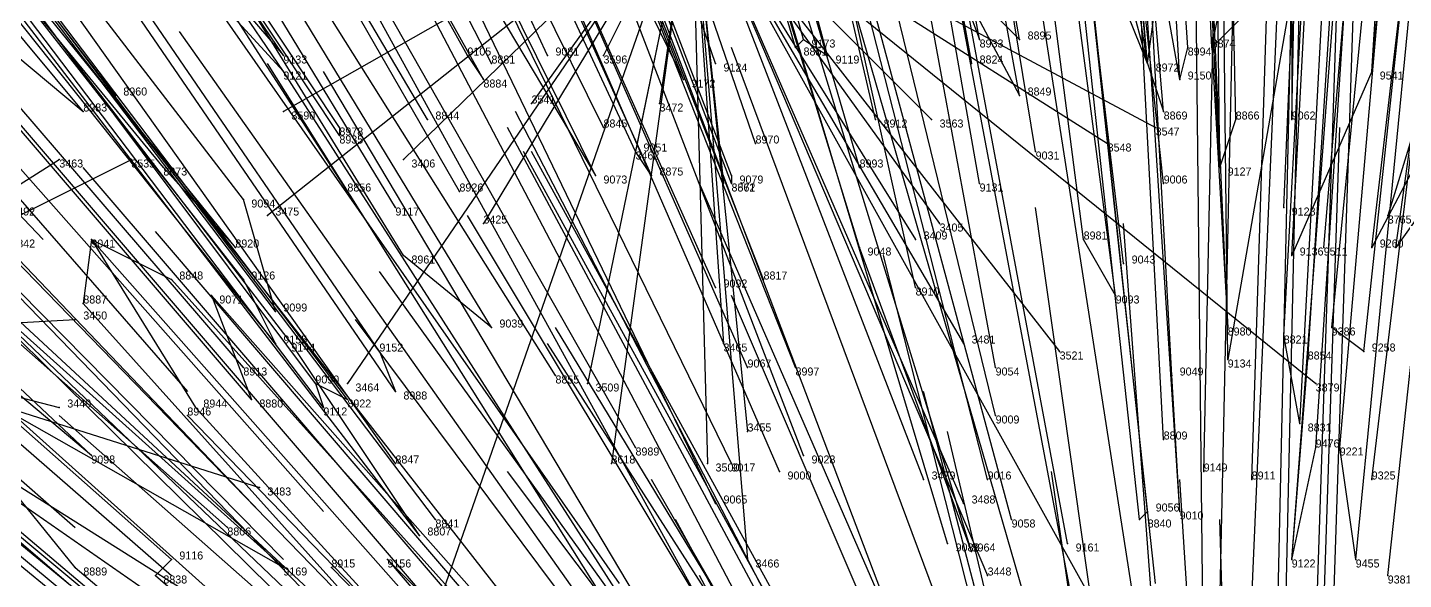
# Model space of a CAD drawing. Extents: x -0.5 to 0.59, y -0.5 to 0.59.
# Drawn here: x -0.155 to 0.017, y 0.1235 to 0.1925 of the extents above; entities that cross this region are included whole.
import ezdxf

# ---------------------------------------------------------------- set-up
doc = ezdxf.new("R2010")
doc.units = 0
for name, color, linetype in [('Facilities', 3, 'CONTINUOUS'), ('Facilities_lines', 3, 'CONTINUOUS'), ('Normals', 1, 'CONTINUOUS'), ('Source_points', 5, 'CONTINUOUS'), ('Text', 3, 'CONTINUOUS')]:
    doc.layers.add(name, color=color, linetype=linetype)

msp = doc.modelspace()

# ---------------------------------------------------------------- linework, layer by layer
at = {"layer": 'Facilities', "color": 3}
for p in [(-0.058, 0.191, -0.498), (-0.007, 0.19, -0.476), (-0.1, 0.189, -0.535), (-0.097, 0.188, -0.53), (-0.09, 0.189, -0.524), (-0.069, 0.188, -0.499), (-0.015, 0.188, -0.471), (-0.123, 0.187, -0.56), (-0.073, 0.186, -0.499), (-0.011, 0.186, -0.467), (0.013, 0.187, -0.468), (-0.144, 0.184, -0.584), (-0.105, 0.181, -0.524), (-0.049, 0.181, -0.468), (-0.116, 0.18, -0.535), (-0.083, 0.18, -0.496), (-0.064, 0.178, -0.473), (-0.029, 0.177, -0.449), (-0.138, 0.175, -0.557), (-0.077, 0.174, -0.476), (-0.067, 0.174, -0.465), (-0.051, 0.175, -0.457), (-0.006, 0.175, -0.437), (-0.115, 0.172, -0.518), (-0.101, 0.172, -0.499), (-0.036, 0.173, -0.441), (-0.013, 0.173, -0.434), (-0.109, 0.17, -0.505), (0.002, 0.17, -0.424), (-0.147, 0.166, -0.555), (0.007, 0.165, -0.412), (-0.018, 0.163, -0.411), (-0.069, 0.16, -0.436), (-0.063, 0.161, -0.433), (-0.044, 0.16, -0.414), (-0.132, 0.159, -0.516), (-0.019, 0.159, -0.399), (-0.124, 0.157, -0.5), (-0.097, 0.155, -0.457), (-0.124, 0.153, -0.493), (-0.111, 0.152, -0.471), (0.012, 0.152, -0.382), (-0.128, 0.15, -0.493), (-0.065, 0.15, -0.409), (-0.059, 0.15, -0.403), (-0.034, 0.15, -0.385), (-0.119, 0.148, -0.476), (-0.089, 0.149, -0.434), (-0.135, 0.144, -0.494), (-0.034, 0.144, -0.369), (0.004, 0.143, -0.357), (-0.013, 0.141, -0.355), (-0.079, 0.14, -0.401), (-0.147, 0.139, -0.506), (-0.109, 0.138, -0.441), (-0.067, 0.138, -0.383), (-0.058, 0.139, -0.375), (-0.061, 0.137, -0.374), (-0.035, 0.136, -0.351), (-0.008, 0.137, -0.344), (-0.002, 0.136, -0.341), (0.013, 0.136, -0.342), (-0.069, 0.133, -0.374), (-0.104, 0.131, -0.419), (-0.032, 0.131, -0.337), (-0.016, 0.131, -0.329), (-0.011, 0.132, -0.331), (-0.13, 0.13, -0.46), (-0.106, 0.129, -0.417), (-0.04, 0.128, -0.334), (-0.025, 0.128, -0.325), (-0.137, 0.126, -0.466), (-0.11, 0.126, -0.418), (-0.037, 0.127, -0.331), (0.003, 0.126, -0.315), (0.011, 0.126, -0.316), (-0.149, 0.125, -0.486), (-0.123, 0.125, -0.439), (-0.117, 0.125, -0.429), (0.015, 0.124, -0.311)]:
    msp.add_point(p, dxfattribs=at)
at = {"layer": 'Facilities_lines', "color": 3}
for p, q in [((0.042, 0.257, -1.25), (0.015, 0.169, -1.25)), ((0.013, 0.187, -0.468), (0.018, 0.239, -0.6)), ((-0.015, 0.188, -0.471), (-0.028, 0.236, -0.595)), ((-0.011, 0.186, -0.467), (-0.02, 0.237, -0.595)), ((-0.073, 0.186, -0.499), (-0.091, 0.223, -0.603)), ((-0.015, 0.188, -0.471), (-0.028, 0.22, -0.555)), ((-0.109, 0.216, -0.605), (-0.084, 0.174, -0.482)), ((-0.006, 0.175, -0.437), (-0.008, 0.216, -0.541)), ((-0.123, 0.187, -0.56), (-0.145, 0.211, -0.64)), ((-0.141, 0.21, -0.634), (-0.123, 0.189, -0.564)), ((-0.072, 0.211, -1.25), (-0.125, 0.169, -1.25)), ((-0.072, 0.211, -1.25), (-0.123, 0.182, -1.25)), ((-0.072, 0.211, -1.25), (-0.115, 0.148, -1.25)), ((-0.072, 0.211, -1.25), (-0.109, 0.105, -1.25)), ((-0.072, 0.211, -1.25), (-0.108, 0.176, -1.25)), ((-0.072, 0.211, -1.25), (-0.098, 0.168, -1.25)), ((-0.072, 0.211, -1.25), (-0.092, 0.183, -1.25)), ((-0.072, 0.211, -1.25), (-0.085, 0.148, -1.25)), ((-0.072, 0.211, -1.25), (-0.083, 0.189, -1.25)), ((-0.072, 0.211, -1.25), (-0.082, 0.138, -1.25)), ((-0.072, 0.211, -1.25), (-0.079, 0.177, -1.25)), ((-0.072, 0.211, -1.25), (-0.076, 0.183, -1.25)), ((-0.072, 0.211, -1.25), (-0.041, 0.168, -1.25)), ((-0.072, 0.211, -1.25), (-0.044, 0.166, -1.25)), ((-0.072, 0.211, -1.25), (-0.068, 0.153, -1.25)), ((-0.072, 0.211, -1.25), (-0.07, 0.138, -1.25)), ((-0.072, 0.211, -1.25), (-0.026, 0.152, -1.25)), ((-0.072, 0.211, -1.25), (-0.035, 0.124, -1.25)), ((-0.072, 0.211, -1.25), (-0.065, 0.142, -1.25)), ((-0.072, 0.211, -1.25), (-0.065, 0.126, -1.25)), ((-0.072, 0.211, -1.25), (-0.043, 0.136, -1.25)), ((-0.072, 0.211, -1.25), (-0.038, 0.153, -1.25)), ((-0.072, 0.211, -1.25), (-0.038, 0.133, -1.25)), ((-0.072, 0.211, -1.25), (-0.022, 0.121, -1.25)), ((-0.072, 0.211, -1.25), (-0.014, 0.18, -1.25)), ((-0.072, 0.211, -1.25), (-0.02, 0.178, -1.25)), ((-0.072, 0.211, -1.25), (-0.068, 0.173, -1.25)), ((-0.072, 0.211, -1.25), (-0.042, 0.181, -1.25)), ((-0.072, 0.211, -1.25), (0.006, 0.148, -1.25)), ((0.003, 0.21, -0.526), (0.003, 0.181, -0.454)), ((-0.015, 0.188, -0.471), (-0.018, 0.207, -0.52)), ((-0.015, 0.188, -0.471), (-0.013, 0.203, -0.507)), ((-0.039, 0.199, -0.508), (-0.037, 0.188, -0.479)), ((-0.039, 0.199, -0.508), (-0.031, 0.184, -0.468)), ((-0.039, 0.199, -0.508), (-0.031, 0.191, -0.484)), ((-0.039, 0.199, -0.508), (-0.036, 0.191, -0.485)), ((-0.015, 0.188, -0.471), (-0.016, 0.198, -0.497)), ((-0.166, 0.197, -0.643), (-0.148, 0.182, -0.588)), ((0.003, 0.197, -0.492), (-0.005, 0.151, -0.377)), ((-0.007, 0.19, -0.476), (-0.006, 0.195, -0.488)), ((-0.007, 0.19, -0.476), (-0.003, 0.194, -0.484)), ((-0.058, 0.191, -0.498), (-0.059, 0.19, -0.496)), ((-0.058, 0.191, -0.498), (-0.055, 0.189, -0.491)), ((-0.011, 0.186, -0.467), (-0.01, 0.19, -0.475)), ((-0.007, 0.19, -0.476), (-0.005, 0.155, -0.387)), ((-0.1, 0.189, -0.535), (-0.098, 0.186, -0.526)), ((-0.015, 0.188, -0.471), (-0.013, 0.182, -0.455)), ((0.013, 0.187, -0.468), (0.003, 0.164, -0.411)), ((0.023, 0.184, -0.464), (0.013, 0.165, -0.414)), ((-0.006, 0.175, -0.437), (-0.004, 0.181, -0.453)), ((-0.116, 0.18, -0.535), (-0.116, 0.179, -0.533)), ((-0.186, 0.154, -1.25), (-0.151, 0.176, -1.25)), ((-0.186, 0.154, -1.25), (-0.142, 0.176, -1.25)), ((-0.077, 0.174, -0.476), (-0.079, 0.177, -0.485)), ((-0.138, 0.175, -0.557), (-0.129, 0.165, -0.524)), ((-0.067, 0.174, -0.465), (-0.067, 0.173, -0.464)), ((0.021, 0.172, -0.432), (0.016, 0.165, -0.415)), ((-0.147, 0.139, -0.506), (-0.185, 0.171, -0.631)), ((-0.124, 0.157, -0.5), (-0.128, 0.171, -0.533)), ((-0.147, 0.166, -0.555), (-0.148, 0.158, -0.542)), ((-0.147, 0.166, -0.555), (-0.137, 0.161, -0.528)), ((-0.147, 0.166, -0.555), (-0.134, 0.145, -0.493)), ((-0.019, 0.159, -0.399), (-0.023, 0.166, -0.42)), ((-0.097, 0.155, -0.457), (-0.108, 0.164, -0.49)), ((-0.037, 0.127, -0.331), (-0.051, 0.165, -0.431)), ((-0.124, 0.153, -0.493), (-0.128, 0.161, -0.514)), ((-0.132, 0.159, -0.516), (-0.127, 0.146, -0.483)), ((-0.186, 0.154, -1.25), (-0.149, 0.156, -1.25)), ((0.012, 0.152, -0.382), (0.008, 0.155, -0.387)), ((-0.186, 0.154, -1.25), (-0.151, 0.145, -1.25)), ((-0.186, 0.154, -1.25), (-0.126, 0.135, -1.25)), ((-0.186, 0.154, -1.25), (-0.127, 0.113, -1.25)), ((-0.186, 0.154, -1.25), (-0.116, 0.11, -1.25)), ((-0.186, 0.154, -1.25), (-0.13, 0.106, -1.25)), ((0.004, 0.143, -0.357), (0.002, 0.154, -0.384)), ((-0.106, 0.129, -0.417), (-0.122, 0.153, -0.489)), ((-0.111, 0.152, -0.471), (-0.109, 0.147, -0.457)), ((0.003, 0.126, -0.315), (0.005, 0.151, -0.379)), ((-0.119, 0.148, -0.476), (-0.115, 0.146, -0.465)), ((-0.119, 0.148, -0.476), (-0.118, 0.145, -0.468)), ((-0.011, 0.132, -0.331), (-0.012, 0.149, -0.374)), ((-0.123, 0.125, -0.439), (-0.16, 0.146, -0.542)), ((-0.149, 0.125, -0.486), (-0.162, 0.141, -0.536)), ((0.003, 0.126, -0.315), (0.006, 0.14, -0.351)), ((0.011, 0.126, -0.316), (0.009, 0.14, -0.35)), ((-0.016, 0.131, -0.329), (-0.015, 0.132, -0.333)), ((-0.137, 0.126, -0.466), (-0.139, 0.124, -0.465)), ((-0.11, 0.126, -0.418), (-0.105, 0.121, -0.401))]:
    msp.add_line(p, q, dxfattribs=at)
at = {"layer": 'Normals', "color": 1}
for p, q in [((-0.036, 0.191, -0.485), (-0.053, 0.282, -0.448)), ((-0.031, 0.191, -0.484), (-0.047, 0.283, -0.447)), ((-0.01, 0.19, -0.475), (-0.016, 0.282, -0.437)), ((-0.007, 0.19, -0.476), (-0.011, 0.282, -0.438)), ((-0.059, 0.19, -0.496), (-0.085, 0.279, -0.459)), ((-0.058, 0.191, -0.498), (-0.083, 0.28, -0.461)), ((-0.037, 0.188, -0.479), (-0.055, 0.279, -0.442)), ((-0.015, 0.188, -0.471), (-0.023, 0.28, -0.433)), ((-0.011, 0.186, -0.467), (-0.016, 0.279, -0.429)), ((0.013, 0.187, -0.468), (0.019, 0.28, -0.432)), ((-0.055, 0.189, -0.491), (-0.079, 0.278, -0.455)), ((-0.031, 0.184, -0.468), (-0.048, 0.276, -0.43)), ((-0.069, 0.188, -0.499), (-0.099, 0.275, -0.462)), ((-0.013, 0.182, -0.455), (-0.021, 0.274, -0.417)), ((-0.004, 0.181, -0.453), (-0.006, 0.274, -0.416)), ((0.003, 0.181, -0.454), (0.005, 0.274, -0.417)), ((-0.09, 0.189, -0.524), (-0.129, 0.273, -0.486)), ((-0.073, 0.186, -0.499), (-0.107, 0.272, -0.462)), ((-0.1, 0.189, -0.535), (-0.145, 0.27, -0.497)), ((-0.097, 0.188, -0.53), (-0.139, 0.27, -0.491)), ((-0.049, 0.181, -0.468), (-0.07, 0.271, -0.43)), ((-0.098, 0.186, -0.526), (-0.143, 0.267, -0.487)), ((-0.029, 0.177, -0.449), (-0.044, 0.268, -0.41)), ((-0.006, 0.175, -0.437), (-0.007, 0.268, -0.4)), ((-0.123, 0.189, -0.564), (-0.175, 0.266, -0.527)), ((-0.064, 0.178, -0.473), (-0.094, 0.265, -0.434)), ((-0.013, 0.173, -0.434), (-0.023, 0.265, -0.396)), ((-0.123, 0.187, -0.56), (-0.175, 0.264, -0.523)), ((-0.051, 0.175, -0.457), (-0.077, 0.264, -0.419)), ((-0.036, 0.173, -0.441), (-0.052, 0.264, -0.403)), ((-0.083, 0.18, -0.496), (-0.124, 0.263, -0.456)), ((0.002, 0.17, -0.424), (0.006, 0.262, -0.387)), ((-0.105, 0.181, -0.524), (-0.152, 0.261, -0.485)), ((-0.079, 0.177, -0.485), (-0.118, 0.261, -0.446)), ((-0.067, 0.174, -0.465), (-0.1, 0.26, -0.427)), ((-0.144, 0.184, -0.584), (-0.201, 0.258, -0.548)), ((-0.077, 0.174, -0.476), (-0.115, 0.258, -0.438)), ((-0.067, 0.173, -0.464), (-0.1, 0.259, -0.426)), ((-0.023, 0.166, -0.42), (-0.035, 0.258, -0.382)), ((0.007, 0.165, -0.412), (0.015, 0.258, -0.376)), ((0.013, 0.165, -0.414), (0.024, 0.258, -0.378)), ((0.016, 0.165, -0.415), (0.029, 0.258, -0.379)), ((-0.116, 0.18, -0.535), (-0.167, 0.257, -0.497)), ((-0.084, 0.174, -0.482), (-0.125, 0.257, -0.444)), ((0.003, 0.164, -0.411), (0.008, 0.257, -0.374)), ((-0.116, 0.179, -0.533), (-0.167, 0.256, -0.495)), ((-0.018, 0.163, -0.411), (-0.029, 0.255, -0.372)), ((-0.148, 0.182, -0.588), (-0.208, 0.254, -0.551)), ((-0.051, 0.165, -0.431), (-0.078, 0.253, -0.393)), ((-0.101, 0.172, -0.499), (-0.147, 0.252, -0.461)), ((-0.115, 0.172, -0.518), (-0.165, 0.25, -0.48)), ((-0.044, 0.16, -0.414), (-0.064, 0.25, -0.376)), ((-0.019, 0.159, -0.399), (-0.031, 0.25, -0.361)), ((-0.109, 0.17, -0.505), (-0.157, 0.249, -0.467)), ((-0.063, 0.161, -0.433), (-0.097, 0.248, -0.396)), ((-0.138, 0.175, -0.557), (-0.197, 0.247, -0.521)), ((-0.005, 0.155, -0.387), (-0.009, 0.247, -0.349)), ((0.002, 0.154, -0.384), (0.007, 0.246, -0.347)), ((0.008, 0.155, -0.387), (0.017, 0.247, -0.35)), ((-0.069, 0.16, -0.436), (-0.107, 0.245, -0.398)), ((0.012, 0.152, -0.382), (0.022, 0.245, -0.345)), ((-0.128, 0.171, -0.533), (-0.184, 0.244, -0.496)), ((-0.005, 0.151, -0.377), (-0.006, 0.244, -0.34)), ((0.005, 0.151, -0.379), (0.011, 0.244, -0.341)), ((-0.108, 0.164, -0.49), (-0.156, 0.242, -0.452)), ((-0.034, 0.15, -0.385), (-0.051, 0.242, -0.348)), ((-0.012, 0.149, -0.374), (-0.017, 0.242, -0.337)), ((-0.129, 0.165, -0.524), (-0.188, 0.238, -0.488)), ((-0.059, 0.15, -0.403), (-0.093, 0.236, -0.364)), ((-0.128, 0.161, -0.514), (-0.185, 0.234, -0.478)), ((-0.097, 0.155, -0.457), (-0.145, 0.234, -0.419)), ((-0.065, 0.15, -0.409), (-0.102, 0.234, -0.37)), ((-0.034, 0.144, -0.369), (-0.056, 0.234, -0.332)), ((-0.013, 0.141, -0.355), (-0.018, 0.235, -0.32)), ((0.004, 0.143, -0.357), (0.009, 0.235, -0.319)), ((-0.217, 0.233, -0.796), (-0.153, 0.166, -0.834)), ((-0.124, 0.157, -0.5), (-0.18, 0.231, -0.463)), ((0.006, 0.14, -0.351), (0.012, 0.232, -0.312)), ((0.009, 0.14, -0.35), (0.017, 0.231, -0.311)), ((-0.008, 0.137, -0.344), (-0.006, 0.23, -0.306)), ((-0.002, 0.136, -0.341), (0.001, 0.229, -0.303)), ((-0.111, 0.152, -0.471), (-0.163, 0.228, -0.433)), ((-0.089, 0.149, -0.434), (-0.138, 0.227, -0.396)), ((0.013, 0.136, -0.342), (0.024, 0.228, -0.303)), ((-0.124, 0.153, -0.493), (-0.182, 0.226, -0.456)), ((-0.122, 0.153, -0.489), (-0.178, 0.226, -0.451)), ((-0.035, 0.136, -0.351), (-0.058, 0.226, -0.315)), ((-0.058, 0.139, -0.375), (-0.091, 0.225, -0.338)), ((-0.015, 0.132, -0.333), (-0.025, 0.225, -0.296)), ((-0.011, 0.132, -0.331), (-0.017, 0.224, -0.293)), ((-0.119, 0.148, -0.476), (-0.175, 0.223, -0.439)), ((-0.109, 0.147, -0.457), (-0.161, 0.223, -0.418)), ((-0.067, 0.138, -0.383), (-0.108, 0.222, -0.347)), ((-0.061, 0.137, -0.374), (-0.098, 0.222, -0.337)), ((-0.016, 0.131, -0.329), (-0.026, 0.223, -0.292)), ((-0.128, 0.15, -0.493), (-0.189, 0.221, -0.457)), ((-0.079, 0.14, -0.401), (-0.125, 0.221, -0.365)), ((-0.118, 0.145, -0.468), (-0.174, 0.219, -0.43)), ((-0.115, 0.146, -0.465), (-0.171, 0.22, -0.427)), ((-0.032, 0.131, -0.337), (-0.056, 0.22, -0.299)), ((-0.025, 0.128, -0.325), (-0.042, 0.219, -0.288)), ((-0.196, 0.217, -0.732), (-0.135, 0.147, -0.769)), ((0.003, 0.126, -0.315), (0.01, 0.218, -0.276)), ((0.011, 0.126, -0.316), (0.02, 0.218, -0.278)), ((-0.127, 0.146, -0.483), (-0.187, 0.216, -0.446)), ((-0.069, 0.133, -0.374), (-0.109, 0.216, -0.337)), ((-0.04, 0.128, -0.334), (-0.066, 0.215, -0.294)), ((-0.037, 0.127, -0.331), (-0.064, 0.215, -0.293)), ((-0.014, 0.123, -0.309), (-0.024, 0.215, -0.271)), ((0.015, 0.124, -0.311), (0.025, 0.216, -0.274)), ((-0.109, 0.138, -0.441), (-0.163, 0.214, -0.402)), ((-0.002, 0.121, -0.303), (0.002, 0.213, -0.263)), ((-0.03, 0.12, -0.309), (-0.056, 0.21, -0.273)), ((-0.006, 0.12, -0.3), (-0.004, 0.211, -0.259)), ((-0.104, 0.131, -0.419), (-0.16, 0.205, -0.38)), ((-0.016, 0.116, -0.292), (-0.03, 0.206, -0.251)), ((0.006, 0.115, -0.288), (0.009, 0.206, -0.246)), ((-0.147, 0.139, -0.506), (-0.215, 0.203, -0.469)), ((-0.046, 0.116, -0.313), (-0.079, 0.203, -0.275)), ((0.008, 0.113, -0.283), (0.011, 0.204, -0.242)), ((-0.106, 0.129, -0.417), (-0.162, 0.202, -0.378)), ((-0.179, 0.201, -0.674), (-0.118, 0.132, -0.712)), ((-0.008, 0.111, -0.278), (-0.009, 0.201, -0.235)), ((-0.19, 0.199, -0.688), (-0.126, 0.132, -0.725)), ((-0.081, 0.123, -0.368), (-0.134, 0.199, -0.331)), ((-0.07, 0.119, -0.345), (-0.114, 0.199, -0.304)), ((-0.064, 0.117, -0.335), (-0.107, 0.199, -0.295)), ((-0.022, 0.108, -0.275), (-0.039, 0.198, -0.234)), ((0.001, 0.107, -0.268), (0.003, 0.198, -0.226)), ((0.002, 0.108, -0.27), (0.004, 0.198, -0.227)), ((-0.219, 0.191, -0.727), (-0.149, 0.13, -0.764)), ((-0.13, 0.13, -0.46), (-0.2, 0.192, -0.424)), ((-0.188, 0.192, -0.672), (-0.123, 0.126, -0.71)), ((-0.105, 0.121, -0.401), (-0.165, 0.191, -0.362)), ((-0.083, 0.117, -0.358), (-0.136, 0.192, -0.32)), ((-0.092, 0.117, -0.371), (-0.149, 0.19, -0.334)), ((-0.035, 0.104, -0.274), (-0.067, 0.19, -0.234)), ((-0.137, 0.126, -0.466), (-0.207, 0.188, -0.429)), ((-0.076, 0.11, -0.334), (-0.125, 0.188, -0.295)), ((-0.083, 0.189, -1.25), (-0.083, 0.189, -1.15)), ((-0.123, 0.125, -0.439), (-0.192, 0.187, -0.401)), ((-0.073, 0.109, -0.328), (-0.123, 0.187, -0.289)), ((-0.071, 0.108, -0.324), (-0.118, 0.187, -0.284)), ((-0.207, 0.185, -0.694), (-0.137, 0.124, -0.731)), ((-0.12, 0.118, -0.421), (-0.186, 0.183, -0.383)), ((-0.092, 0.183, -1.25), (-0.092, 0.183, -1.15)), ((-0.076, 0.183, -1.25), (-0.076, 0.183, -1.15)), ((-0.123, 0.182, -1.25), (-0.123, 0.182, -1.15)), ((-0.052, 0.101, -0.283), (-0.094, 0.182, -0.243)), ((-0.042, 0.181, -1.25), (-0.042, 0.181, -1.15)), ((-0.051, 0.098, -0.277), (-0.095, 0.18, -0.239)), ((-0.014, 0.18, -1.25), (-0.014, 0.18, -1.15)), ((0.006, 0.088, -0.222), (0.009, 0.18, -0.181)), ((-0.215, 0.178, -0.699), (-0.144, 0.119, -0.735)), ((-0.02, 0.178, -1.25), (-0.02, 0.178, -1.15)), ((-0.151, 0.176, -1.25), (-0.151, 0.176, -1.15)), ((-0.142, 0.176, -1.25), (-0.142, 0.176, -1.15)), ((-0.108, 0.176, -1.25), (-0.108, 0.176, -1.15)), ((-0.048, 0.095, -0.267), (-0.093, 0.177, -0.23)), ((-0.047, 0.095, -0.266), (-0.092, 0.177, -0.23)), ((-0.079, 0.177, -1.25), (-0.079, 0.177, -1.15)), ((-0.088, 0.105, -0.342), (-0.148, 0.175, -0.304)), ((-0.034, 0.088, -0.236), (-0.071, 0.173, -0.199)), ((-0.068, 0.173, -1.25), (-0.068, 0.173, -1.15)), ((-0.205, 0.171, -0.666), (-0.134, 0.111, -0.704)), ((-0.125, 0.169, -1.25), (-0.125, 0.169, -1.15)), ((-0.052, 0.089, -0.259), (-0.1, 0.169, -0.223)), ((-0.016, 0.078, -0.198), (-0.029, 0.17, -0.163)), ((0.015, 0.169, -1.25), (0.015, 0.169, -1.15)), ((-0.208, 0.168, -0.668), (-0.136, 0.109, -0.705)), ((-0.079, 0.097, -0.313), (-0.139, 0.167, -0.274)), ((-0.098, 0.168, -1.25), (-0.098, 0.168, -1.15)), ((-0.041, 0.168, -1.25), (-0.041, 0.168, -1.15)), ((-0.011, 0.074, -0.187), (-0.018, 0.168, -0.153)), ((-0.099, 0.103, -0.357), (-0.167, 0.166, -0.32)), ((-0.163, 0.166, -0.581), (-0.098, 0.099, -0.617)), ((-0.147, 0.166, -0.555), (-0.085, 0.096, -0.591)), ((-0.044, 0.166, -1.25), (-0.044, 0.166, -1.15)), ((-0.112, 0.104, -0.382), (-0.18, 0.165, -0.342)), ((-0.158, 0.165, -0.571), (-0.093, 0.098, -0.608)), ((-0.025, 0.073, -0.192), (-0.048, 0.164, -0.158)), ((-0.057, 0.087, -0.26), (-0.111, 0.162, -0.222)), ((-0.195, 0.16, -0.63), (-0.123, 0.101, -0.667)), ((-0.137, 0.161, -0.528), (-0.075, 0.092, -0.565)), ((-0.132, 0.159, -0.516), (-0.07, 0.089, -0.552)), ((-0.031, 0.075, -0.204), (-0.067, 0.159, -0.163)), ((-0.148, 0.158, -0.542), (-0.086, 0.089, -0.579)), ((-0.09, 0.091, -0.32), (-0.157, 0.155, -0.283)), ((-0.149, 0.156, -1.25), (-0.149, 0.156, -1.15)), ((-0.058, 0.081, -0.249), (-0.114, 0.156, -0.213)), ((-0.041, 0.076, -0.216), (-0.089, 0.155, -0.178)), ((-0.04, 0.075, -0.213), (-0.09, 0.153, -0.175)), ((-0.068, 0.153, -1.25), (-0.068, 0.153, -1.15)), ((-0.038, 0.153, -1.25), (-0.038, 0.153, -1.15)), ((-0.026, 0.152, -1.25), (-0.026, 0.152, -1.15)), ((-0.115, 0.148, -1.25), (-0.115, 0.148, -1.15)), ((-0.085, 0.148, -1.25), (-0.085, 0.148, -1.15)), ((0.006, 0.148, -1.25), (0.006, 0.148, -1.15)), ((-0.02, 0.059, -0.155), (-0.043, 0.147, -0.115)), ((-0.151, 0.145, -1.25), (-0.151, 0.145, -1.15)), ((-0.134, 0.145, -0.493), (-0.071, 0.076, -0.529)), ((-0.177, 0.144, -0.571), (-0.106, 0.085, -0.609)), ((-0.082, 0.083, -0.292), (-0.151, 0.144, -0.253)), ((-0.135, 0.144, -0.494), (-0.07, 0.077, -0.53)), ((-0.065, 0.142, -1.25), (-0.065, 0.142, -1.15)), ((-0.019, 0.053, -0.141), (-0.04, 0.142, -0.1)), ((-0.082, 0.138, -1.25), (-0.082, 0.138, -1.15)), ((-0.07, 0.138, -1.25), (-0.07, 0.138, -1.15)), ((-0.04, 0.064, -0.188), (-0.095, 0.137, -0.147)), ((-0.031, 0.056, -0.161), (-0.077, 0.136, -0.121)), ((-0.043, 0.136, -1.25), (-0.043, 0.136, -1.15)), ((-0.014, 0.047, -0.122), (-0.027, 0.137, -0.082)), ((-0.005, 0.045, -0.114), (-0.011, 0.136, -0.072)), ((-0.126, 0.135, -1.25), (-0.126, 0.135, -1.15)), ((-0.038, 0.133, -1.25), (-0.038, 0.133, -1.15)), ((-0.03, 0.05, -0.145), (-0.074, 0.131, -0.106)), ((-0.003, 0.039, -0.098), (-0.006, 0.131, -0.06)), ((-0.11, 0.126, -0.418), (-0.05, 0.056, -0.457)), ((-0.065, 0.126, -1.25), (-0.065, 0.126, -1.15)), ((-0.149, 0.125, -0.486), (-0.078, 0.065, -0.524)), ((-0.139, 0.124, -0.465), (-0.068, 0.063, -0.501)), ((-0.117, 0.125, -0.429), (-0.053, 0.06, -0.468)), ((-0.028, 0.043, -0.128), (-0.071, 0.124, -0.088)), ((-0.035, 0.124, -1.25), (-0.035, 0.124, -1.15))]:
    msp.add_line(p, q, dxfattribs=at)
at = {"layer": 'Source_points', "color": 5}
for p in [(-0.036, 0.191, -0.485), (-0.031, 0.191, -0.484), (-0.059, 0.19, -0.496), (-0.01, 0.19, -0.475), (-0.123, 0.189, -0.564), (-0.083, 0.189, -1.25), (-0.055, 0.189, -0.491), (-0.037, 0.188, -0.479), (-0.098, 0.186, -0.526), (-0.031, 0.184, -0.468), (-0.092, 0.183, -1.25), (-0.076, 0.183, -1.25), (-0.148, 0.182, -0.588), (-0.123, 0.182, -1.25), (-0.042, 0.181, -1.25), (-0.013, 0.182, -0.455), (-0.004, 0.181, -0.453), (0.003, 0.181, -0.454), (-0.116, 0.179, -0.533), (-0.014, 0.18, -1.25), (-0.02, 0.178, -1.25), (-0.151, 0.176, -1.25), (-0.142, 0.176, -1.25), (-0.108, 0.176, -1.25), (-0.079, 0.177, -1.25), (-0.079, 0.177, -0.485), (-0.084, 0.174, -0.482), (-0.068, 0.173, -1.25), (-0.067, 0.173, -0.464), (-0.128, 0.171, -0.533), (-0.125, 0.169, -1.25), (0.015, 0.169, -1.25), (-0.098, 0.168, -1.25), (-0.041, 0.168, -1.25), (-0.044, 0.166, -1.25), (-0.023, 0.166, -0.42), (-0.129, 0.165, -0.524), (-0.108, 0.164, -0.49), (-0.051, 0.165, -0.431), (0.003, 0.164, -0.411), (0.013, 0.165, -0.414), (0.016, 0.165, -0.415), (-0.137, 0.161, -0.528), (-0.128, 0.161, -0.514), (-0.148, 0.158, -0.542), (-0.149, 0.156, -1.25), (-0.005, 0.155, -0.387), (0.008, 0.155, -0.387), (0.002, 0.154, -0.384), (-0.122, 0.153, -0.489), (-0.068, 0.153, -1.25), (-0.038, 0.153, -1.25), (-0.026, 0.152, -1.25), (-0.005, 0.151, -0.377), (0.005, 0.151, -0.379), (-0.115, 0.148, -1.25), (-0.085, 0.148, -1.25), (-0.012, 0.149, -0.374), (0.006, 0.148, -1.25), (-0.109, 0.147, -0.457), (-0.151, 0.145, -1.25), (-0.134, 0.145, -0.493), (-0.127, 0.146, -0.483), (-0.118, 0.145, -0.468), (-0.115, 0.146, -0.465), (-0.065, 0.142, -1.25), (0.006, 0.14, -0.351), (0.009, 0.14, -0.35), (-0.082, 0.138, -1.25), (-0.07, 0.138, -1.25), (-0.043, 0.136, -1.25), (-0.126, 0.135, -1.25), (-0.038, 0.133, -1.25), (-0.015, 0.132, -0.333), (-0.065, 0.126, -1.25), (-0.139, 0.124, -0.465), (-0.035, 0.124, -1.25)]:
    msp.add_point(p, dxfattribs=at)

# ---------------------------------------------------------------- texts
at = {"layer": 'Text', "color": 3}
for s, p in [('9173', (-0.057, 0.19, -0.498)), ('8933', (-0.036, 0.19, -0.485)), ('8895', (-0.03, 0.191, -0.484)), ('8874', (-0.007, 0.19, -0.476)), ('9105', (-0.1, 0.189, -0.535)), ('9081', (-0.089, 0.189, -0.524)), ('8851', (-0.058, 0.189, -0.496)), ('8994', (-0.01, 0.189, -0.475)), ('9133', (-0.123, 0.188, -0.564)), ('8881', (-0.097, 0.188, -0.53)), ('3596', (-0.083, 0.188, -1.25)), ('9124', (-0.068, 0.187, -0.499)), ('9119', (-0.054, 0.188, -0.491)), ('8824', (-0.036, 0.188, -0.479)), ('8972', (-0.014, 0.187, -0.471)), ('9121', (-0.123, 0.186, -0.56)), ('8884', (-0.098, 0.185, -0.526)), ('9172', (-0.072, 0.185, -0.499)), ('9150', (-0.01, 0.186, -0.467)), ('9541', (0.014, 0.186, -0.468)), ('8960', (-0.143, 0.184, -0.584)), ('3541', (-0.092, 0.183, -1.25)), ('8849', (-0.03, 0.184, -0.468)), ('8983', (-0.148, 0.182, -0.588)), ('3472', (-0.076, 0.182, -1.25)), ('3590', (-0.122, 0.181, -1.25)), ('8844', (-0.104, 0.181, -0.524)), ('8845', (-0.083, 0.18, -0.496)), ('8912', (-0.048, 0.18, -0.468)), ('3563', (-0.041, 0.18, -1.25)), ('8869', (-0.013, 0.181, -0.455)), ('8866', (-0.004, 0.181, -0.453)), ('9062', (0.003, 0.181, -0.454)), ('8978', (-0.116, 0.179, -0.535)), ('8935', (-0.116, 0.178, -0.533)), ('8970', (-0.064, 0.178, -0.473)), ('3547', (-0.014, 0.179, -1.25)), ('9051', (-0.078, 0.177, -0.485)), ('3548', (-0.02, 0.177, -1.25)), ('3463', (-0.151, 0.175, -1.25)), ('3535', (-0.142, 0.175, -1.25)), ('3406', (-0.107, 0.175, -1.25)), ('3462', (-0.079, 0.176, -1.25)), ('8993', (-0.051, 0.175, -0.457)), ('9031', (-0.029, 0.176, -0.449)), ('8973', (-0.138, 0.174, -0.557)), ('9073', (-0.083, 0.173, -0.482)), ('8875', (-0.076, 0.174, -0.476)), ('9079', (-0.066, 0.173, -0.465)), ('9006', (-0.013, 0.173, -0.434)), ('9127', (-0.005, 0.174, -0.437)), ('8856', (-0.115, 0.172, -0.518)), ('8926', (-0.101, 0.172, -0.499)), ('3572', (-0.067, 0.172, -1.25)), ('8861', (-0.067, 0.172, -0.464)), ('9131', (-0.036, 0.172, -0.441)), ('9094', (-0.127, 0.17, -0.533)), ('3492', (-0.157, 0.169, -1.25)), ('3475', (-0.124, 0.169, -1.25)), ('9117', (-0.109, 0.169, -0.505)), ('3425', (-0.098, 0.168, -1.25)), ('9128', (0.003, 0.169, -0.424)), ('3765', (0.015, 0.168, -1.25)), ('3409', (-0.043, 0.166, -1.25)), ('3405', (-0.041, 0.167, -1.25)), ('8981', (-0.023, 0.166, -0.42)), ('8842', (-0.157, 0.165, -0.571)), ('9041', (-0.147, 0.165, -0.555)), ('8920', (-0.129, 0.165, -0.524)), ('9260', (0.014, 0.165, -0.414)), ('8961', (-0.107, 0.163, -0.49)), ('9048', (-0.05, 0.164, -0.431)), ('9043', (-0.017, 0.163, -0.411)), ('9136', (0.004, 0.164, -0.411)), ('9511', (0.007, 0.164, -0.412)), ('8848', (-0.136, 0.161, -0.528)), ('9126', (-0.127, 0.161, -0.514)), ('8817', (-0.063, 0.161, -0.433)), ('9092', (-0.068, 0.16, -0.436)), ('8910', (-0.044, 0.159, -0.414)), ('8887', (-0.148, 0.158, -0.542)), ('9071', (-0.131, 0.158, -0.516)), ('9093', (-0.019, 0.158, -0.399)), ('3450', (-0.148, 0.156, -1.25)), ('9099', (-0.123, 0.157, -0.5)), ('9039', (-0.096, 0.155, -0.457)), ('8980', (-0.005, 0.154, -0.387)), ('9386', (0.008, 0.154, -0.387)), ('9155', (-0.123, 0.153, -0.493)), ('3481', (-0.037, 0.153, -1.25)), ('8821', (0.002, 0.153, -0.384)), ('9144', (-0.122, 0.152, -0.489)), ('9152', (-0.111, 0.152, -0.471)), ('3465', (-0.068, 0.152, -1.25)), ('3521', (-0.026, 0.151, -1.25)), ('8854', (0.005, 0.151, -0.379)), ('9258', (0.013, 0.152, -0.382)), ('8913', (-0.128, 0.149, -0.493)), ('9067', (-0.065, 0.15, -0.409)), ('8997', (-0.059, 0.149, -0.403)), ('9054', (-0.034, 0.149, -0.385)), ('9049', (-0.011, 0.149, -0.374)), ('9134', (-0.005, 0.15, -0.377)), ('9090', (-0.119, 0.148, -0.476)), ('3464', (-0.114, 0.147, -1.25)), ('8855', (-0.089, 0.148, -0.434)), ('3509', (-0.084, 0.147, -1.25)), ('3879', (0.006, 0.147, -1.25)), ('8988', (-0.108, 0.146, -0.457)), ('3440', (-0.15, 0.145, -1.25)), ('8946', (-0.135, 0.144, -0.494)), ('8944', (-0.133, 0.145, -0.493)), ('8880', (-0.126, 0.145, -0.483)), ('9112', (-0.118, 0.144, -0.468)), ('8922', (-0.115, 0.145, -0.465)), ('3455', (-0.065, 0.142, -1.25)), ('9009', (-0.034, 0.143, -0.369)), ('8831', (0.005, 0.142, -0.357)), ('8809', (-0.013, 0.141, -0.355)), ('9476', (0.006, 0.14, -0.351)), ('8989', (-0.079, 0.139, -0.401)), ('9221', (0.009, 0.139, -0.35)), ('9098', (-0.147, 0.138, -0.506)), ('8847', (-0.109, 0.138, -0.441)), ('3618', (-0.082, 0.138, -1.25)), ('3500', (-0.069, 0.137, -1.25)), ('9017', (-0.067, 0.137, -0.383)), ('9028', (-0.057, 0.138, -0.375)), ('9149', (-0.008, 0.137, -0.344)), ('9000', (-0.06, 0.136, -0.374)), ('3479', (-0.042, 0.136, -1.25)), ('9016', (-0.035, 0.136, -0.351)), ('8911', (-0.002, 0.136, -0.341)), ('9325', (0.013, 0.136, -0.342)), ('3483', (-0.125, 0.134, -1.25)), ('9065', (-0.068, 0.133, -0.374)), ('3488', (-0.037, 0.133, -1.25)), ('9056', (-0.014, 0.132, -0.333)), ('8841', (-0.104, 0.13, -0.419)), ('9058', (-0.032, 0.13, -0.337)), ('8840', (-0.015, 0.13, -0.329)), ('9010', (-0.011, 0.131, -0.331)), ('8806', (-0.13, 0.129, -0.46)), ('8807', (-0.105, 0.129, -0.417)), ('9083', (-0.039, 0.127, -0.334)), ('8964', (-0.037, 0.127, -0.331)), ('9161', (-0.024, 0.127, -0.325)), ('9116', (-0.136, 0.126, -0.466)), ('8915', (-0.117, 0.125, -0.429)), ('9156', (-0.11, 0.125, -0.418)), ('3466', (-0.064, 0.125, -1.25)), ('9122', (0.003, 0.125, -0.315)), ('9455', (0.011, 0.125, -0.316)), ('8889', (-0.148, 0.124, -0.486)), ('8838', (-0.138, 0.123, -0.465)), ('9169', (-0.123, 0.124, -0.439)), ('3448', (-0.035, 0.124, -1.25)), ('9381', (0.015, 0.123, -0.311))]:
    msp.add_text(s, height=0.001, dxfattribs=at).set_placement(p)

doc.saveas('drawing.dxf')
